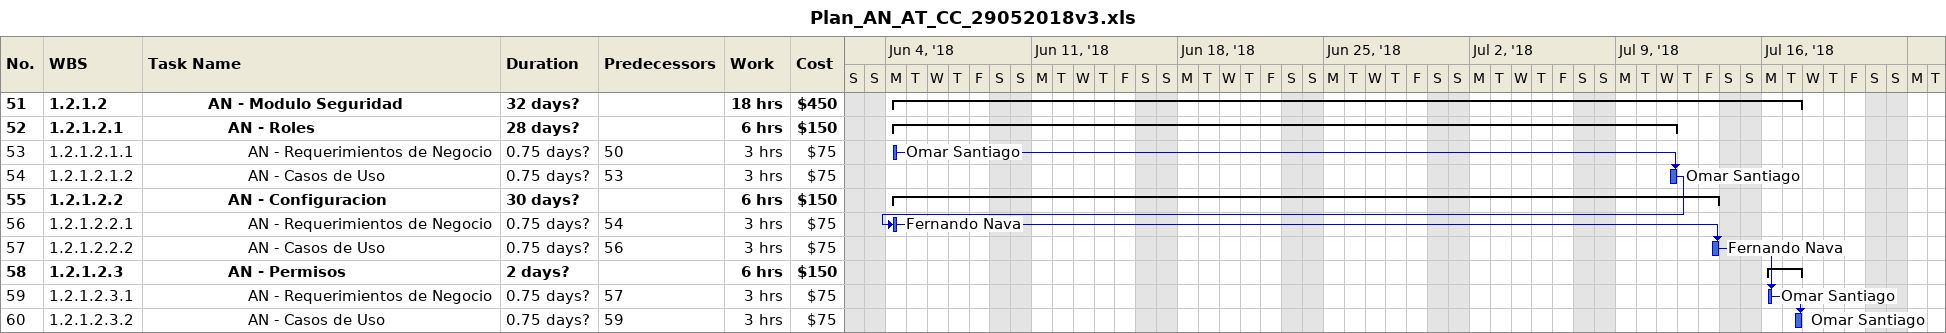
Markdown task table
Plan_AN_AT_CC_29052018v3.xls

| ID | WBS | Task | Duration | Start | Finish | Predecessors | Resources | Work (h) | Cost ($) |
|---|---|---|---|---|---|---|---|---|---|
| 51 | 1.2.1.2 | **AN - Modulo Seguridad** | 32d? | 2018-06-04 | 2018-07-17 |  |  | 18 | 450 |
| 52 | 1.2.1.2.1 | **AN - Roles** | 28d? | 2018-06-04 | 2018-07-11 |  |  | 6 | 150 |
| 53 | 1.2.1.2.1.1 | AN - Requerimientos de Negocio | 0.75d? | 2018-06-04 | 2018-06-04 | 50 | Omar Santiago | 3 | 75 |
| 54 | 1.2.1.2.1.2 | AN - Casos de Uso | 0.75d? | 2018-07-11 | 2018-07-11 | 53 | Omar Santiago | 3 | 75 |
| 55 | 1.2.1.2.2 | **AN - Configuracion** | 30d? | 2018-06-04 | 2018-07-13 |  |  | 6 | 150 |
| 56 | 1.2.1.2.2.1 | AN - Requerimientos de Negocio | 0.75d? | 2018-06-04 | 2018-06-04 | 54 | Fernando Nava | 3 | 75 |
| 57 | 1.2.1.2.2.2 | AN - Casos de Uso | 0.75d? | 2018-07-13 | 2018-07-13 | 56 | Fernando Nava | 3 | 75 |
| 58 | 1.2.1.2.3 | **AN - Permisos** | 2d? | 2018-07-16 | 2018-07-17 |  |  | 6 | 150 |
| 59 | 1.2.1.2.3.1 | AN - Requerimientos de Negocio | 0.75d? | 2018-07-16 | 2018-07-16 | 57 | Omar Santiago | 3 | 75 |
| 60 | 1.2.1.2.3.2 | AN - Casos de Uso | 0.75d? | 2018-07-17 | 2018-07-17 | 59 | Omar Santiago | 3 | 75 |
